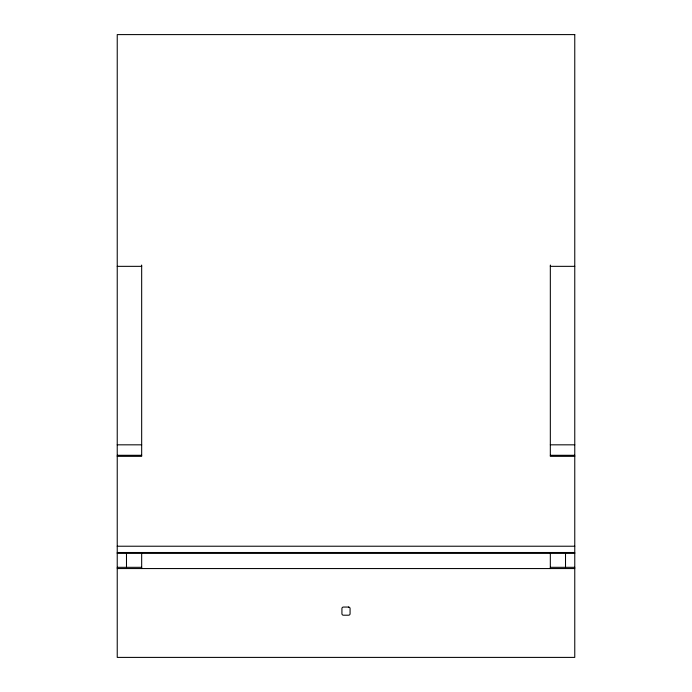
<?xml version="1.0" encoding="UTF-8"?>
<svg xmlns="http://www.w3.org/2000/svg" width="692" height="692" viewBox="0 0 692 692"><rect width="100%" height="100%" fill="white"/><g stroke="black" fill="none" stroke-linecap="round" stroke-linejoin="round"><path stroke-width="1.04" d="M117.233 266.342L141.67 266.342M550.33 266.342L574.767 266.342M117.233 444.826L141.67 444.826M550.33 444.826L574.767 444.826M117.233 455.293L141.67 455.293M550.33 455.293L574.767 455.293M117.233 456.339L141.67 456.339L141.67 265.053M574.767 456.339L550.33 456.339L550.33 265.053M117.233 546.222L574.767 546.222M117.233 552.501L574.767 552.501M117.233 553.375L574.767 553.375M117.233 567.319L141.67 567.319M550.33 567.319L574.767 567.319M117.233 568.556L574.767 568.556M565.511 553.055L565.511 567.319M550.33 553.055L550.33 568.556M141.67 553.055L141.67 568.556M126.489 553.055L126.489 567.319M574.767 34.6L117.233 34.6L117.233 657.4L574.767 657.4L574.767 34.6M348.595 607.057L343.405 607.057A1.479 1.479 0 0 0 341.926 608.536L341.926 613.717A1.479 1.479 0 0 0 343.405 615.205L348.595 615.205A1.479 1.479 0 0 0 350.074 613.717L350.074 608.536A1.479 1.479 0 0 0 348.595 607.057"/></g></svg>
